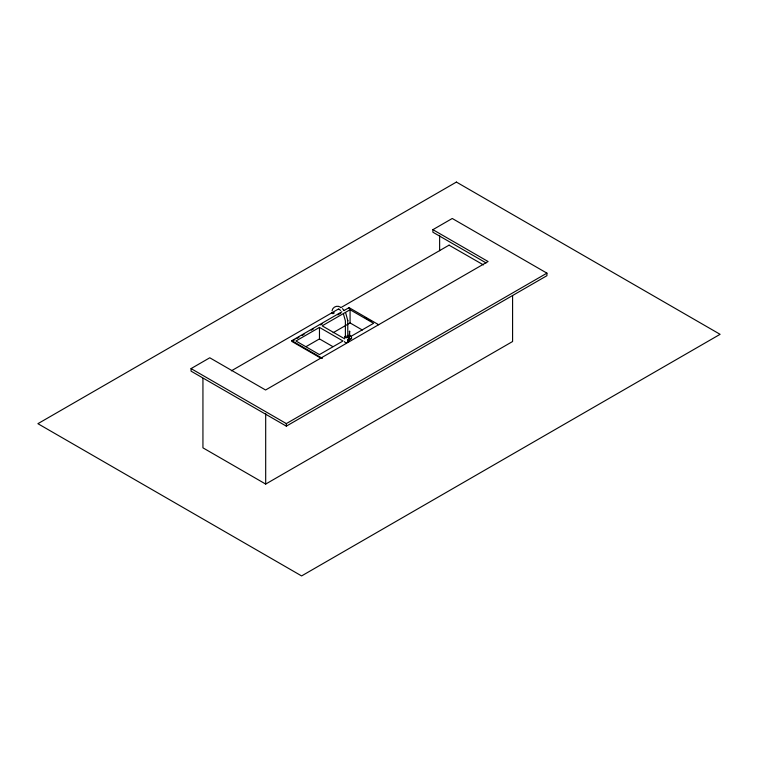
<?xml version="1.0" encoding="UTF-8"?>
<svg xmlns="http://www.w3.org/2000/svg" width="758" height="758" viewBox="0 0 758 758"><rect width="100%" height="100%" fill="white"/><g stroke="black" fill="none" stroke-linecap="round" stroke-linejoin="round"><path stroke-width="1.14" d="M347.543 336.249C348.671 338.03 343.62 337.594 346.122 336.249M347.78 320.634L345.686 312.874M344.492 341.564C344.644 343.772 349.864 342.322 348.273 340.475M349.154 336.704L349.58 331.218L349.751 336.912M349.751 331.322L349.211 331.521M349.779 339.186C348.329 340.863 349.343 340.56 349.741 338.798C347.96 335.955 348.87 336.647 349.779 339.186L347.676 341.053L349.599 339.944M332.051 310.752C332.62 306.886 337.301 304.962 340.465 307.18M349.173 336.201C350.603 333.7 353.275 339.755 350.414 338.968M332.269 312.381C330.384 313.973 335.178 314.125 333.956 312.372M432.894 229.665L452.251 218.484L546.925 273.145L546.925 275.694L286.334 426.148L191.054 371.145L191.054 368.596L209.776 357.785L265.575 390L488.095 261.529L432.894 229.665L432.894 232.213L486.049 262.903M231.389 370.823L338.741 308.847M340.787 307.672L449.153 245.099M320.814 358.155L291.821 341.422L291.821 340.683L341.896 311.765M343.942 310.591L349.059 307.634L378.678 324.737M292.844 340.835L294.89 339.65M296.928 338.466L298.974 337.291M302.044 335.519L304.081 334.335M311.244 330.213L313.281 329.029M320.435 324.898L322.482 323.723M337.812 314.864L340.882 313.101M319.469 327.409L295.933 340.996L319.469 354.583L343.004 340.996L319.469 327.409L319.469 338.902L306.166 346.577M350.67 336.552L373.599 323.306L350.073 309.719L322.15 325.845L344.663 338.835M333.113 332.724L350.073 322.936L362.343 330.024M347.865 340.351L347.704 339.442L349.618 338.333M347.827 339.906L349.741 338.798M347.808 340.74L349.732 339.631M191.054 368.596L286.334 423.599L546.925 273.145M202.936 378.45L202.936 447.836L265.688 484.068L512.588 341.517L512.588 295.648M345.8 335.794C340.958 338.997 352.063 337.784 347.42 335.567M449.049 245.166L483.443 264.902M365.053 317.611L367.052 318.767M369.051 319.923L371.05 321.07M319.469 338.902L332.771 346.577M291.821 340.683L322.463 358.373M338.959 309.188L340.626 310.42M342.474 308.667L344.208 310.572M343.507 314.191L345.392 320.899L345.392 337.073M439.631 235.425L439.631 250.718M350.073 309.719L350.073 322.936M349.457 334.174L349.457 336.969M349.059 307.634L349.059 308.373M347.78 320.463L347.78 336.713M286.334 423.599L286.334 426.148M265.688 413.498L265.688 484.068M456.401 182.072L37.9 423.684L301.599 575.928L720.1 334.316L456.401 182.072"/></g></svg>
